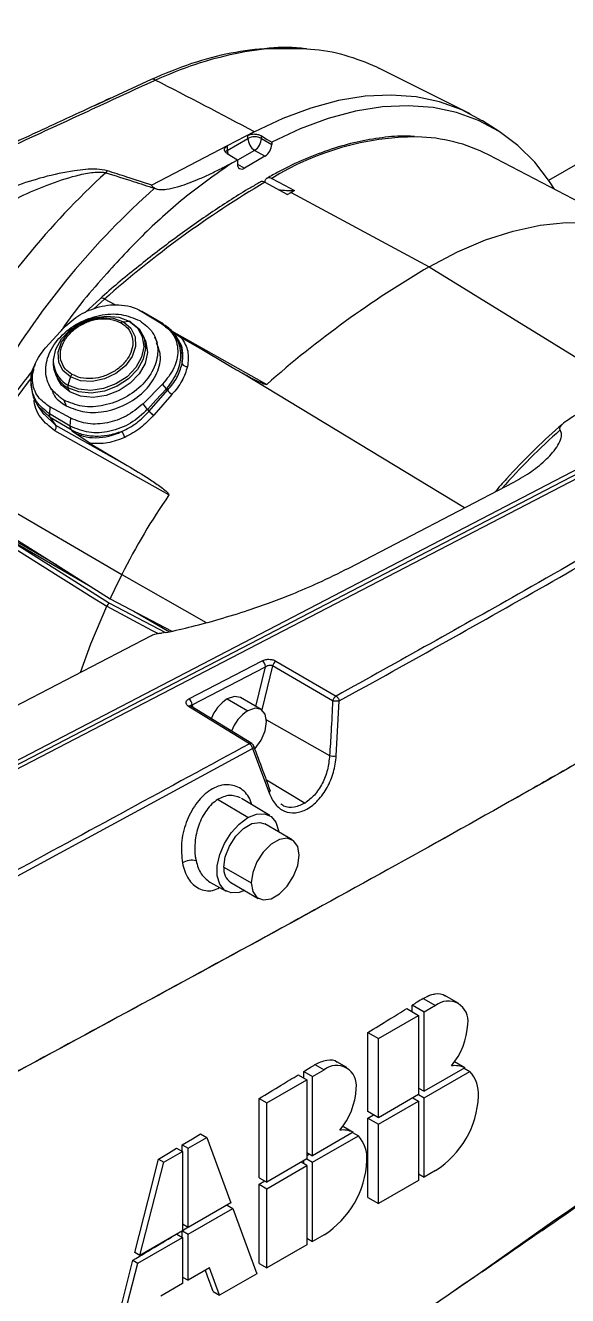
# Model space of a CAD drawing. Header units: millimetres. Extents: x 126 to 938, y 244 to 707.
# Drawn here: x 317.08 to 319.88, y 583.58 to 590.15 of the extents above; entities that cross this region are included whole.
import ezdxf

# ---------------------------------------------------------------- set-up
doc = ezdxf.new("R2010")
doc.units = ezdxf.units.MM

msp = doc.modelspace()

# ---------------------------------------------------------------- linework, layer by layer
at = {"color": 7, "linetype": 'Continuous', "lineweight": 25}
for p, q in [((319.7873, 589.3453), (337.0355, 599.3024)), ((318.8971, 589.9327), (318.9098, 589.9254)), ((319.3808, 589.6889), (318.9099, 589.9256)), ((317.7338, 589.8666), (317.4396, 589.7304)), ((319.531, 589.5974), (319.4449, 589.6521)), ((318.2654, 589.5953), (318.1263, 589.5229)), ((318.1263, 589.5229), (317.7365, 589.3201)), ((318.1263, 589.5003), (318.2324, 589.5616)), ((318.1263, 589.5229), (318.1263, 589.5003)), ((318.2324, 589.5616), (318.2324, 589.5777)), ((318.3031, 589.5616), (318.3031, 589.5747)), ((318.3031, 589.5616), (318.3561, 589.531)), ((318.3561, 589.5419), (318.3561, 589.531)), ((318.1794, 589.4499), (318.1263, 589.4827)), ((318.1794, 589.4499), (318.1502, 589.4348)), ((318.2677, 589.5003), (318.1794, 589.4493)), ((318.1794, 589.4499), (318.1794, 589.4289)), ((318.3208, 589.4697), (318.2147, 589.4085)), ((318.3208, 589.4697), (318.2677, 589.5003)), ((320.3278, 589.0325), (319.4757, 589.477)), ((318.1794, 589.4289), (318.2147, 589.4085)), ((318.3204, 589.3351), (318.4382, 589.2719)), ((318.456, 589.2821), (319.1701, 588.8986)), ((319.1701, 588.8986), (320.1883, 588.2697)), ((317.4698, 588.7329), (317.3919, 588.6615)), ((317.4366, 588.6805), (317.4924, 588.7312)), ((317.5472, 588.7012), (317.4924, 588.7312)), ((317.6815, 588.6689), (317.786, 588.606)), ((317.6815, 588.6689), (317.7896, 588.605)), ((317.7944, 588.6029), (317.684, 588.6682)), ((317.5893, 588.6142), (317.6199, 588.6169)), ((317.7896, 588.605), (317.786, 588.606)), ((317.7896, 588.605), (317.7898, 588.6049)), ((317.1862, 588.4794), (317.2829, 588.5839)), ((317.7016, 588.5202), (317.6919, 588.5424)), ((317.7656, 588.505), (317.7524, 588.5352)), ((317.8066, 588.5873), (317.8905, 588.532)), ((317.8615, 588.541), (317.8578, 588.5431)), ((317.8677, 588.5322), (317.861, 588.5418)), ((317.1338, 588.3966), (317.1294, 588.3855)), ((317.2386, 588.3436), (317.2483, 588.3214)), ((319.3515, 587.6525), (318.203, 588.3482)), ((317.2029, 588.2943), (317.2161, 588.2641)), ((317.3127, 588.2514), (317.303, 588.2736)), ((317.3161, 588.3291), (317.3031, 588.2862)), ((317.7919, 588.2924), (317.691, 588.1903)), ((317.8116, 588.2682), (317.7919, 588.2924)), ((320.6368, 588.218), (314.899, 585.2323)), ((320.6527, 588.2031), (314.9148, 585.2175)), ((317.2809, 588.2095), (317.2942, 588.1793)), ((317.7224, 588.1526), (317.8178, 588.2601)), ((317.84, 588.239), (317.7463, 588.1319)), ((314.9373, 585.2111), (320.6515, 588.1798)), ((317.2113, 588.1196), (317.1477, 588.1806)), ((317.1494, 588.176), (317.1778, 588.1357)), ((317.1794, 588.1372), (317.239, 588.0804)), ((317.2093, 588.1747), (317.2071, 588.1387)), ((317.315, 588.0749), (317.2075, 588.1385)), ((317.3176, 588.1155), (317.2093, 588.1747)), ((317.7143, 588.1617), (317.691, 588.1903)), ((317.7218, 588.1519), (317.7143, 588.1617)), ((317.2115, 588.1195), (317.239, 588.0804)), ((317.3192, 588.0558), (317.2115, 588.1195)), ((317.239, 588.0804), (317.6097, 587.872)), ((317.315, 588.0749), (317.3176, 588.1155)), ((317.3195, 588.0556), (317.3192, 588.0558)), ((317.3195, 588.0556), (317.3258, 588.0466)), ((317.4181, 587.9854), (317.3258, 588.0466)), ((317.4181, 587.9854), (317.6097, 587.872)), ((316.7719, 587.7806), (317.5815, 587.3085)), ((318.754, 587.3416), (319.6069, 587.7854)), ((316.9498, 587.5188), (317.4093, 587.2535)), ((317.2473, 587.3555), (316.9623, 587.52)), ((317.5815, 587.3085), (318.0176, 587.0592)), ((317.5175, 587.1607), (317.8063, 587.0077)), ((317.521, 587.1831), (317.8392, 587.0147)), ((317.6429, 587.1186), (317.8276, 587.012)), ((314.6455, 585.3856), (317.7345, 586.9929)), ((317.812, 587.0083), (317.7871, 587.0055)), ((317.9282, 586.6659), (318.3067, 586.8625)), ((317.9447, 586.635), (318.3232, 586.8316)), ((318.2739, 586.6266), (318.3232, 586.8316)), ((318.3601, 586.8363), (318.3053, 586.6082)), ((318.6705, 586.6552), (318.3601, 586.8363)), ((318.3778, 586.8607), (318.6882, 586.6795)), ((317.9265, 586.6262), (317.9248, 586.6273)), ((318.2407, 586.4334), (317.9265, 586.6262)), ((317.9384, 586.6268), (317.9377, 586.6273)), ((318.2526, 586.434), (317.9384, 586.6268)), ((317.9447, 586.635), (317.9476, 586.6212)), ((318.1263, 586.6654), (318.2324, 586.6041)), ((318.3011, 586.6109), (318.1951, 586.6722)), ((318.6894, 586.3709), (318.7048, 586.6543)), ((318.3293, 586.5564), (318.6549, 586.3726)), ((318.253, 586.4338), (318.2526, 586.434)), ((316.0089, 585.1896), (318.2573, 586.4084)), ((318.2573, 586.4084), (318.342, 586.1795)), ((318.3283, 586.2466), (318.5284, 586.127)), ((318.2324, 586.0514), (318.0758, 586.1449)), ((318.3465, 586.0617), (318.2001, 586.1504)), ((318.4613, 585.9372), (318.3199, 586.0189)), ((317.9632, 585.8365), (317.9649, 585.8282)), ((318.1086, 585.7959), (318.2501, 585.7142)), ((318.0355, 585.7183), (318.1211, 585.6713)), ((318.1449, 585.7157), (318.2863, 585.6341)), ((319.1392, 585.1173), (319.2024, 585.0808)), ((319.32, 585.0924), (319.2511, 585.1322)), ((319.0533, 585.0645), (319.1137, 585.0296)), ((319.0819, 585.0479), (319.0819, 585.0821)), ((319.1433, 585.0466), (319.0819, 585.0821)), ((319.2024, 585.0808), (319.1433, 585.0466)), ((318.9069, 584.9101), (319.1137, 585.0296)), ((319.1137, 585.0296), (319.1137, 584.62)), ((319.1433, 584.6371), (319.1433, 585.0466)), ((318.8525, 584.5319), (318.8525, 584.9415)), ((318.8525, 584.9415), (318.9069, 584.9101)), ((318.9069, 584.5006), (318.9069, 584.9101)), ((318.7436, 584.7597), (318.6924, 584.7893)), ((319.3531, 584.7582), (319.2996, 584.7891)), ((318.4929, 584.7225), (318.5374, 584.6969)), ((318.5217, 584.7059), (318.5217, 584.74)), ((318.5217, 584.74), (318.5669, 584.7139)), ((318.5669, 584.7139), (318.6261, 584.748)), ((318.5793, 584.775), (318.6261, 584.748)), ((319.3531, 584.7582), (319.1433, 584.6371)), ((319.1433, 584.6029), (319.3798, 584.7394)), ((319.3502, 584.7565), (319.3798, 584.7394)), ((318.3305, 584.5774), (318.5374, 584.6969)), ((318.5374, 584.6969), (318.5374, 584.2873)), ((318.5669, 584.3043), (318.5669, 584.7139)), ((318.2909, 584.1907), (318.2909, 584.6002)), ((318.2909, 584.6002), (318.3305, 584.5774)), ((319.1137, 584.62), (318.9069, 584.5006)), ((319.0842, 584.6029), (319.1137, 584.5859)), ((319.1137, 584.6541), (319.1433, 584.6371)), ((319.1137, 584.62), (319.1433, 584.6029)), ((319.1433, 584.1934), (319.1433, 584.6029)), ((318.3305, 584.1678), (318.3305, 584.5774)), ((318.9069, 584.5006), (318.8525, 584.5319)), ((318.9069, 584.4664), (319.1137, 584.5859)), ((319.1137, 584.5859), (319.1137, 584.1763)), ((318.8525, 584.4978), (318.8812, 584.5154)), ((318.8525, 584.0882), (318.8525, 584.4978)), ((318.8525, 584.4978), (318.9069, 584.4664)), ((318.9069, 584.0569), (318.9069, 584.4664)), ((317.9241, 584.3428), (318.0201, 584.3983)), ((317.9874, 584.4171), (318.0201, 584.3983)), ((318.0201, 584.3983), (318.1443, 584.0603)), ((318.7768, 584.4255), (318.5669, 584.3043)), ((318.5669, 584.2702), (318.8034, 584.4067)), ((318.7261, 584.4547), (318.7768, 584.4255)), ((318.7738, 584.4238), (318.8034, 584.4067)), ((317.8644, 584.3431), (317.8945, 584.3257)), ((317.8934, 584.3264), (317.8934, 584.3605)), ((317.8934, 584.3605), (317.9241, 584.3428)), ((317.9241, 583.9332), (317.9241, 584.3428)), ((317.6743, 583.789), (317.7985, 584.2703)), ((317.7703, 584.2865), (317.7985, 584.2703)), ((317.7985, 584.2703), (317.8945, 584.3257)), ((317.8945, 584.3257), (317.8945, 583.9162)), ((318.5374, 584.2873), (318.3305, 584.1678)), ((318.5374, 584.2532), (318.5078, 584.2702)), ((318.5217, 584.2622), (318.5217, 584.2782)), ((318.5374, 584.3214), (318.5669, 584.3043)), ((318.5374, 584.3059), (318.5505, 584.3138)), ((318.5374, 584.2873), (318.5669, 584.2702)), ((318.5669, 583.8606), (318.5669, 584.2702)), ((318.3305, 584.1337), (318.5374, 584.2532)), ((318.5374, 584.2532), (318.5374, 583.8436)), ((319.1137, 584.2104), (319.1433, 584.1934)), ((319.2024, 584.2275), (319.1433, 584.1934)), ((318.2909, 584.1907), (318.3305, 584.1678)), ((318.2909, 584.1565), (318.3198, 584.174)), ((318.2909, 583.747), (318.2909, 584.1565)), ((318.2909, 584.1565), (318.3305, 584.1337)), ((318.3305, 583.7241), (318.3305, 584.1337)), ((319.1137, 584.1763), (318.9069, 584.0569)), ((318.8525, 584.0882), (318.9069, 584.0569)), ((318.1443, 584.0603), (317.9241, 583.9332)), ((317.9241, 583.8991), (318.1546, 584.0322)), ((318.1251, 584.0492), (318.1546, 584.0322)), ((318.1546, 584.0322), (318.2788, 583.6943)), ((317.9241, 583.9332), (317.8945, 583.9503)), ((317.8945, 583.9175), (317.9223, 583.9342)), ((317.664, 583.7489), (317.8945, 583.882)), ((317.8945, 583.9162), (317.6743, 583.789)), ((317.865, 583.8991), (317.8945, 583.882)), ((317.8934, 583.8827), (317.8934, 583.9155)), ((317.8945, 583.9162), (317.9241, 583.8991)), ((317.8945, 583.882), (317.8945, 583.6431)), ((317.9241, 583.6602), (317.9241, 583.8991)), ((318.5374, 583.8777), (318.5669, 583.8606)), ((318.6261, 583.8948), (318.5669, 583.8606)), ((317.6743, 583.789), (317.6486, 583.8039)), ((318.5374, 583.8436), (318.3305, 583.7241)), ((317.5398, 583.2677), (317.664, 583.7489)), ((317.6385, 583.7637), (317.664, 583.7489)), ((318.2909, 583.747), (318.3305, 583.7241)), ((317.8945, 583.6772), (317.9241, 583.6602)), ((318.0349, 583.7242), (317.9241, 583.6602)), ((318.0866, 583.5834), (318.0349, 583.7242)), ((318.2788, 583.6943), (318.0866, 583.5834)), ((317.8945, 583.6431), (317.7837, 583.5791)), ((318.0525, 583.6031), (318.0866, 583.5834))]:
    msp.add_line(p, q, dxfattribs=at)
at = {"color": 7, "linetype": 'Continuous', "lineweight": 25, "flags": 128}
for points in [[(319.4449, 589.6521), (319.4438, 589.6528), (319.3377, 589.7097), (319.2233, 589.751), (319.1015, 589.7765), (318.9732, 589.7861), (318.8393, 589.7796), (318.7006, 589.7571), (318.5582, 589.7188), (318.4132, 589.6649), (318.2664, 589.5958)], [(319.817, 589.299), (319.7916, 589.3389), (319.7147, 589.4393), (319.6275, 589.5257), (319.5307, 589.5976), (319.4249, 589.6544), (319.3108, 589.6958), (319.1894, 589.7214), (319.0613, 589.731), (318.9277, 589.7247), (318.7893, 589.7024), (318.6473, 589.6643), (318.5025, 589.6107), (318.3561, 589.5419)], [(318.3031, 589.5747), (318.3328, 589.5563), (318.3561, 589.5419)], [(318.1263, 589.5003), (318.1201, 589.496), (318.1162, 589.4919)], [(318.3557, 589.3555), (318.4217, 589.3201), (318.4735, 589.2923)], [(319.1701, 588.8986), (319.316, 588.9755), (319.4607, 589.0371), (319.6032, 589.083), (319.7425, 589.1129), (319.8775, 589.1265), (320.0071, 589.1238), (320.1303, 589.1047), (320.2464, 589.0693), (320.3542, 589.0181)], [(317.4924, 588.7312), (317.4859, 588.7342), (317.4801, 588.7358), (317.475, 588.736), (317.471, 588.7347), (317.4693, 588.7335)], [(317.2299, 588.3907), (317.2286, 588.4178), (317.2403, 588.4726), (317.2698, 588.5256), (317.3149, 588.5727), (317.3719, 588.61), (317.4361, 588.6344), (317.5024, 588.644), (317.5654, 588.638), (317.6199, 588.6169)], [(317.3161, 588.3291), (317.2772, 588.3623), (317.2556, 588.4063), (317.2532, 588.4567), (317.2703, 588.5085), (317.3053, 588.5567), (317.3548, 588.5966), (317.4138, 588.6243), (317.4766, 588.637), (317.5371, 588.6336), (317.5893, 588.6142)], [(317.6275, 588.6124), (317.6702, 588.5771), (317.6964, 588.5309), (317.7038, 588.4776), (317.6918, 588.4215), (317.6616, 588.3671), (317.6154, 588.3189), (317.557, 588.2807), (317.4912, 588.2557), (317.4234, 588.2459), (317.3589, 588.252), (317.303, 588.2736)], [(317.6199, 588.6169), (317.6616, 588.5824), (317.6871, 588.5373), (317.6944, 588.4853), (317.6827, 588.4305), (317.6532, 588.3774), (317.6081, 588.3304), (317.5511, 588.2931), (317.4869, 588.2687), (317.4206, 588.2591), (317.3576, 588.2651), (317.3031, 588.2862)], [(317.5893, 588.6142), (317.6281, 588.581), (317.6498, 588.537), (317.6522, 588.4867), (317.635, 588.4348), (317.6, 588.3866), (317.5506, 588.3467), (317.4916, 588.319), (317.4288, 588.3063), (317.3683, 588.3098), (317.3161, 588.3291)], [(317.8373, 588.5675), (318.0709, 588.4363), (318.3303, 588.2906)], [(318.1279, 588.3914), (317.995, 588.4701), (317.8905, 588.532)], [(317.7016, 588.5202), (317.7061, 588.5087), (317.7135, 588.4554), (317.7016, 588.3993), (317.6713, 588.3449), (317.6251, 588.2967), (317.5668, 588.2586), (317.501, 588.2335), (317.4331, 588.2237), (317.3686, 588.2298), (317.3127, 588.2514)], [(317.3127, 588.2514), (317.27, 588.2868), (317.2483, 588.3214)], [(317.8116, 588.2682), (317.7576, 588.2091), (317.7151, 588.1626)], [(317.7143, 588.1617), (317.7148, 588.1622), (317.7151, 588.1626)], [(317.8248, 587.7192), (317.4945, 587.9049), (317.235, 588.0508)], [(316.9359, 587.5515), (317.2635, 587.3452), (317.521, 587.1831)], [(316.934, 587.5017), (317.2524, 587.3013), (317.3359, 587.2488), (317.4193, 587.1963), (317.5031, 587.1436)], [(316.949, 587.5183), (317.2674, 587.318), (317.5175, 587.1607)], [(317.3682, 586.8023), (317.422, 586.9497), (317.5031, 587.1436)], [(317.5031, 587.1436), (317.6191, 587.0822), (317.7348, 587.0209), (317.7684, 587.0031)], [(318.1951, 586.6722), (318.1635, 586.6783), (318.1263, 586.6654)], [(318.268, 586.4079), (318.2696, 586.4096), (318.3011, 586.4522), (318.3222, 586.5008), (318.3296, 586.548), (318.3222, 586.5867), (318.3011, 586.6109), (318.2696, 586.6171), (318.2324, 586.6041)], [(318.3474, 586.1938), (318.3476, 586.1933), (318.3479, 586.1922)], [(318.216, 585.6747), (318.1875, 585.6647), (318.1462, 585.6627), (318.1119, 585.6772), (318.0874, 585.7071), (318.0746, 585.75), (318.0746, 585.8024), (318.0874, 585.8601), (318.1119, 585.9183), (318.1462, 585.9724), (318.1875, 586.018), (318.2324, 586.0514)], [(318.2324, 586.0514), (318.2773, 586.0698), (318.3186, 586.0719), (318.3529, 586.0574), (318.3774, 586.0275), (318.3902, 585.9846), (318.3909, 585.9778)], [(318.1086, 585.7959), (318.1161, 585.849), (318.1376, 585.9044), (318.1705, 585.9553), (318.2109, 585.9956), (318.2539, 586.0204), (318.2943, 586.0268), (318.3199, 586.0189)], [(318.4976, 585.8571), (318.4901, 585.9017), (318.4686, 585.9322), (318.4357, 585.9451), (318.3953, 585.9388), (318.3523, 585.914), (318.3119, 585.8737), (318.279, 585.8228), (318.2575, 585.7674), (318.2501, 585.7142)], [(318.2501, 585.7142), (318.2575, 585.6697), (318.279, 585.6391), (318.3119, 585.6262), (318.3523, 585.6325), (318.3953, 585.6573), (318.4357, 585.6976), (318.4686, 585.7485), (318.4901, 585.8039), (318.4976, 585.8571)], [(317.8934, 584.3605), (317.9461, 584.3922), (317.9874, 584.4171)], [(317.7703, 584.2865), (317.823, 584.3182), (317.8644, 584.3431)], [(317.6486, 583.8039), (317.7168, 584.0742), (317.7703, 584.2865)], [(317.5167, 583.2811), (317.5849, 583.5513), (317.6385, 583.7637)], [(318.0525, 583.6031), (318.0242, 583.6815), (318.0133, 583.7117)]]:
    msp.add_lwpolyline(points, dxfattribs=at)
at = {"color": 7, "linetype": 'Continuous', "lineweight": 25}
for centre, radius, start, end in [((301.7411, 558.6065), 35.1201, 61.93086, 62.87443), ((319.2943, 587.6192), 2.2279, 117.50461, 118.46631), ((318.2677, 589.4934), 0.0768, 62.60205, 117.39795), ((318.3091, 589.5651), 0.0768, 182.60467, 237.4006), ((318.2264, 589.5651), 0.0768, 302.59992, 357.39585), ((318.2794, 589.5344), 0.0768, 302.60716, 357.39344), ((319.1125, 588.1262), 1.4436, 90.18211, 121.61749), ((319.0903, 588.7246), 0.8454, 62.87464, 88.80306), ((318.1907, 589.5016), 0.0644, 181.09828, 199.11233), ((320.2885, 586.3453), 4.1258, 132.54834, 149.13251), ((317.5417, 589.3551), 0.0523, 131.39427, 145.54106), ((318.2009, 589.4254), 0.0218, 170.77918, 309.20091), ((321.0245, 584.7587), 5.3156, 120.57813, 131.64121), ((320.4522, 586.2554), 4.0737, 131.54663, 149.18321), ((318.4616, 589.7656), 0.4735, 261.37096, 271.44292), ((321.861, 584.2978), 5.33, 120.32238, 131.4854), ((317.5924, 588.5962), 0.0183, 99.68173, 139.44717), ((317.6208, 588.6097), 0.00725, 21.57941, 96.67858), ((317.7856, 588.5896), 0.0159, 33.33659, 74.5325), ((317.3743, 588.4032), 0.1479, 165.51112, 241.16544), ((317.371, 588.4116), 0.1426, 188.41931, 241.54587), ((317.3482, 588.3191), 0.0337, 136.57631, 162.86586), ((317.9191, 588.4153), 0.0329, 215.62656, 272.48858), ((319.7653, 586.2785), 3.3492, 142.2572, 153.35176), ((317.3207, 588.2798), 0.0187, 159.99025, 199.15278), ((317.7284, 588.1973), 0.1101, 35.21595, 40.53109), ((317.8803, 588.3031), 0.075, 214.39977, 237.94431), ((317.2381, 588.1351), 0.0308, 173.58444, 210.37929), ((317.6388, 588.0994), 0.0991, 32.47828, 39.62425), ((317.7906, 588.2073), 0.0875, 218.73066, 239.54267), ((317.2137, 588.0688), 0.0279, 319.94845, 24.50159), ((317.3461, 588.0714), 0.031, 173.9106, 210.70248), ((317.4806, 587.9781), 0.1225, 18.49552, 34.39114), ((322.3431, 585.2705), 3.7403, 131.8753, 138.40186), ((320.6665, 585.7578), 3.4529, 145.3856, 153.31368), ((321.3013, 585.4385), 4.1634, 153.31077, 155.22613), ((318.2862, 586.8318), 0.037, 359.76424, 56.36253), ((318.3987, 586.8269), 0.0397, 121.69731, 166.25315), ((317.9312, 586.6161), 0.0129, 60.39372, 119.71313), ((317.933, 586.6162), 0.0119, 62.99123, 122.7515), ((317.9077, 586.6351), 0.037, 359.76337, 56.36556), ((318.242, 586.4862), 0.2132, 122.85149, 158.99109), ((318.7091, 586.6457), 0.0397, 121.68703, 166.25009), ((318.3483, 586.4247), 0.2136, 122.86659, 159.83762), ((318.2472, 586.423), 0.0122, 63.73974, 121.94565), ((318.6764, 586.4558), 0.0859, 255.57065, 278.74802), ((318.3333, 586.1912), 0.0146, 306.49609, 3.95913), ((317.9421, 585.7418), 0.0894, 75.20511, 122.26139), ((318.1912, 585.785), 0.0833, 172.47933, 236.20883), ((319.2673, 585.0012), 0.1027, 350.78408, 129.20481), ((319.0076, 585.0015), 0.3615, 319.87654, 357.33957), ((318.691, 584.6685), 0.1027, 350.78618, 129.2027), ((319.3012, 584.6479), 0.1219, 64.795, 98.11267), ((319.2497, 584.6227), 0.1748, 356.30128, 41.90819), ((318.4312, 584.6688), 0.3615, 319.87894, 357.33824), ((318.9428, 584.6333), 0.4818, 302.60477, 357.39479), ((318.7249, 584.3153), 0.1218, 64.77835, 98.12933), ((318.6734, 584.29), 0.1747, 356.29979, 41.91134), ((318.3664, 584.3006), 0.4818, 302.60615, 357.39418)]:
    msp.add_arc(centre, radius, start, end, dxfattribs=at)
for points, knots in [([(318.5357, 590.0243), (318.5342, 590.0246), (318.4708, 590.036), (318.3384, 590.0299), (318.1409, 590.0062), (317.9361, 589.9514), (317.8026, 589.8954), (317.7338, 589.8666)], [0, 0, 0, 0, 0.005561, 0.23379, 0.474763, 0.729153, 1, 1, 1, 1]), ([(317.7539, 589.8637), (317.8231, 589.893), (317.9572, 589.9498), (318.163, 590.0022), (318.313, 590.0284), (318.3936, 590.0264), (318.4074, 590.026)], [0, 0, 0, 0, 0.331884, 0.643486, 0.938763, 1, 1, 1, 1]), ([(318.4074, 590.026), (318.4568, 590.0268), (318.5666, 590.0284), (318.7335, 589.999), (318.8433, 589.9545), (318.8971, 589.9327)], [0, 0, 0, 0, 0.294389, 0.654332, 1, 1, 1, 1]), ([(314.0896, 588.1773), (314.7351, 588.4743), (315.6688, 588.9038), (316.8909, 589.4646), (317.4663, 589.7308), (317.7539, 589.8637)], [0, 0, 0, 0, 0.528452, 0.764401, 1, 1, 1, 1]), ([(317.7539, 589.8637), (317.7504, 589.8655), (317.744, 589.8688), (317.737, 589.8673), (317.7338, 589.8666)], [0, 0, 0, 0, 0.543484, 1, 1, 1, 1]), ([(317.5236, 589.7702), (317.4687, 589.7448), (317.371, 589.6996), (317.2406, 589.6387), (317.1336, 589.5892), (317.039, 589.5453), (316.947, 589.5027), (316.7444, 589.4091), (316.3181, 589.2132), (315.5986, 588.8832), (314.8808, 588.5532), (314.39, 588.3275), (314.2034, 588.2416), (314.1575, 588.2204), (314.1385, 588.2117)], [0, 0, 0, 0, 0.048682, 0.0866652, 0.1158353, 0.1435901, 0.1706891, 0.197386, 0.3233223, 0.5483001, 0.8346219, 0.9593205, 0.9832134, 1, 1, 1, 1]), ([(318.2324, 589.5777), (318.2377, 589.5799), (318.249, 589.5845), (318.2678, 589.5853), (318.2866, 589.5827), (318.2978, 589.5773), (318.3031, 589.5747)], [0, 0, 0, 0, 0.234042, 0.495168, 0.758446, 1, 1, 1, 1]), ([(318.2664, 589.5958), (318.2662, 589.5957), (318.2659, 589.5955), (318.2656, 589.5954), (318.2654, 589.5953)], [0, 0, 0, 0, 0.5587002, 1, 1, 1, 1]), ([(318.1263, 589.4827), (318.122, 589.4858), (318.114, 589.4915), (318.1102, 589.5057), (318.1164, 589.5169), (318.1229, 589.5208), (318.1263, 589.5229)], [0, 0, 0, 0, 0.303138, 0.562172, 0.768764, 1, 1, 1, 1]), ([(319.0938, 589.5718), (319.0802, 589.5727), (319.0246, 589.5763), (318.9248, 589.5671), (318.7943, 589.5448), (318.6607, 589.5072), (318.5254, 589.4553), (318.4149, 589.4042), (318.3517, 589.3672), (318.3321, 589.3558)], [0, 0, 0, 0, 0.0509176, 0.2084045, 0.3731103, 0.5456425, 0.7262983, 0.9151089, 1, 1, 1, 1]), ([(317.5071, 589.3944), (317.4886, 589.398), (317.4511, 589.4052), (317.3939, 589.4018), (317.3016, 589.3913), (317.1794, 589.3636), (317.032, 589.3182), (316.9421, 589.2762), (316.8986, 589.2559)], [0, 0, 0, 0, 0.088876, 0.180451, 0.270057, 0.5297, 0.772825, 1, 1, 1, 1]), ([(316.934, 589.1927), (316.9751, 589.2164), (317.0595, 589.2651), (317.1978, 589.3236), (317.3202, 589.3647), (317.4104, 589.3844), (317.456, 589.3886), (317.4811, 589.3882), (317.4929, 589.3859), (317.4985, 589.3848)], [0, 0, 0, 0, 0.2353332, 0.4836893, 0.7440583, 0.8757203, 0.9405993, 0.9715048, 1, 1, 1, 1]), ([(318.1502, 589.4348), (318.0757, 589.3826), (317.9222, 589.2752), (317.7066, 589.0828), (317.4876, 588.8504), (317.3393, 588.6761), (317.2692, 588.5702), (317.2665, 588.5663)], [0, 0, 0, 0, 0.218851, 0.4512208, 0.6941134, 0.9885784, 1, 1, 1, 1]), ([(317.4985, 589.3848), (317.5456, 589.3698), (317.6296, 589.3432), (317.7135, 589.3161), (317.7505, 589.3042)], [0, 0, 0, 0, 0.559817, 1, 1, 1, 1]), ([(317.7365, 589.3201), (317.6937, 589.334), (317.6173, 589.359), (317.5407, 589.3836), (317.5071, 589.3944)], [0, 0, 0, 0, 0.560175, 1, 1, 1, 1]), ([(317.7517, 589.3043), (317.7536, 589.3034), (317.7576, 589.3014), (317.7674, 589.2987), (317.7802, 589.2974), (317.7962, 589.2976), (317.8256, 589.3006), (317.866, 589.31), (317.9182, 589.3271), (317.9717, 589.3482), (318.0291, 589.3739), (318.0893, 589.4033), (318.1296, 589.4241), (318.1502, 589.4348)], [0, 0, 0, 0, 0.014716, 0.031298, 0.071092, 0.104828, 0.143326, 0.278386, 0.395158, 0.529145, 0.681798, 0.836977, 1, 1, 1, 1]), ([(318.2965, 589.3356), (318.2794, 589.326), (318.1958, 589.2791), (318.0497, 589.1837), (317.8568, 589.0493), (317.6669, 588.9014), (317.5374, 588.7954), (317.4733, 588.7367), (317.4697, 588.7334)], [0, 0, 0, 0, 0.057364, 0.280953, 0.51042, 0.74547, 0.985751, 1, 1, 1, 1]), ([(317.7517, 589.3043), (317.7477, 589.307), (317.742, 589.3107), (317.7362, 589.3156), (317.7353, 589.3181), (317.7354, 589.319), (317.7358, 589.3196), (317.7362, 589.3199), (317.7365, 589.3201)], [0, 0, 0, 0, 0.605605, 0.866997, 0.904421, 0.935313, 0.965249, 1, 1, 1, 1]), ([(318.3204, 589.3351), (318.3164, 589.3368), (318.3089, 589.34), (318.2986, 589.3397), (318.296, 589.3365), (318.2959, 589.3364)], [0, 0, 0, 0, 0.522268, 0.986037, 1, 1, 1, 1]), ([(318.3216, 589.3344), (318.3217, 589.3375), (318.322, 589.3433), (318.325, 589.3508), (318.3296, 589.3563), (318.3365, 589.3597), (318.3459, 589.36), (318.3523, 589.3571), (318.3557, 589.3555)], [0, 0, 0, 0, 0.181486, 0.339085, 0.468365, 0.592913, 0.779049, 1, 1, 1, 1]), ([(317.7505, 589.3042), (317.7507, 589.3042), (317.7511, 589.3043), (317.7515, 589.3043), (317.7517, 589.3043)], [0, 0, 0, 0, 0.560379, 1, 1, 1, 1]), ([(318.456, 589.2821), (318.4527, 589.2802), (318.4468, 589.2767), (318.4408, 589.2734), (318.4382, 589.2719)], [0, 0, 0, 0, 0.559038, 1, 1, 1, 1]), ([(318.4735, 589.2923), (318.4702, 589.2904), (318.4644, 589.2869), (318.4586, 589.2836), (318.456, 589.2821)], [0, 0, 0, 0, 0.5577267, 1, 1, 1, 1]), ([(317.2829, 588.5839), (317.3089, 588.6082), (317.3616, 588.6574), (317.43, 588.6801), (317.4647, 588.6916)], [0, 0, 0, 0, 0.493643, 1, 1, 1, 1]), ([(317.4647, 588.6916), (317.4841, 588.6956), (317.5222, 588.7034), (317.5819, 588.7026), (317.6341, 588.6915), (317.6673, 588.6779), (317.6802, 588.6699), (317.6815, 588.6691)], [0, 0, 0, 0, 0.265789, 0.521628, 0.796414, 0.978641, 1, 1, 1, 1]), ([(317.2809, 588.2095), (317.2562, 588.2282), (317.2074, 588.2651), (317.1806, 588.3587), (317.2017, 588.4556), (317.2633, 588.5436), (317.355, 588.612), (317.4634, 588.6512), (317.5763, 588.6601), (317.6427, 588.633), (317.6743, 588.6201)], [0, 0, 0, 0, 0.110459, 0.217479, 0.332551, 0.46106, 0.600199, 0.741995, 0.877345, 1, 1, 1, 1]), ([(317.3238, 588.3423), (317.3119, 588.3507), (317.2856, 588.3692), (317.2643, 588.4127), (317.2625, 588.4619), (317.2785, 588.5108), (317.3128, 588.5574), (317.3607, 588.5951), (317.415, 588.6198), (317.4737, 588.6317), (317.5302, 588.63), (317.5642, 588.6146), (317.5785, 588.6081)], [0, 0, 0, 0, 0.080859, 0.17857, 0.258015, 0.352468, 0.461396, 0.577883, 0.691156, 0.792151, 0.912666, 1, 1, 1, 1]), ([(317.6743, 588.6201), (317.6991, 588.6014), (317.7478, 588.5645), (317.7746, 588.4708), (317.7536, 588.374), (317.6919, 588.286), (317.6003, 588.2176), (317.4918, 588.1784), (317.3789, 588.1695), (317.3125, 588.1966), (317.2809, 588.2095)], [0, 0, 0, 0, 0.110459, 0.217479, 0.332551, 0.46106, 0.600199, 0.741997, 0.877345, 1, 1, 1, 1]), ([(317.5785, 588.6081), (317.5904, 588.5997), (317.6167, 588.5812), (317.638, 588.5377), (317.6398, 588.4885), (317.6237, 588.4396), (317.5895, 588.393), (317.5415, 588.3553), (317.4873, 588.3306), (317.4286, 588.3187), (317.372, 588.3204), (317.3381, 588.3358), (317.3238, 588.3423)], [0, 0, 0, 0, 0.080858, 0.178569, 0.258014, 0.352466, 0.461394, 0.577882, 0.691155, 0.792149, 0.912662, 1, 1, 1, 1]), ([(317.786, 588.606), (317.8074, 588.5897), (317.8411, 588.5638), (317.8656, 588.5105), (317.8747, 588.4497), (317.8559, 588.3682), (317.814, 588.3186), (317.7919, 588.2924)], [0, 0, 0, 0, 0.217485, 0.343352, 0.470974, 0.720441, 1, 1, 1, 1]), ([(317.7898, 588.6049), (317.8147, 588.5856), (317.8639, 588.5473), (317.8911, 588.4525), (317.8742, 588.3527), (317.8335, 588.2976), (317.8121, 588.2688)], [0, 0, 0, 0, 0.239092, 0.474293, 0.724402, 1, 1, 1, 1]), ([(317.8591, 588.5406), (317.8549, 588.5476), (317.8402, 588.5718), (317.816, 588.5873), (317.7989, 588.5983)], [0, 0, 0, 0, 0.288755, 1, 1, 1, 1]), ([(317.8658, 588.531), (317.8618, 588.5376), (317.8475, 588.5614), (317.8237, 588.5764), (317.8066, 588.5873)], [0, 0, 0, 0, 0.281458, 1, 1, 1, 1]), ([(317.8924, 588.3962), (317.8939, 588.4167), (317.8969, 588.4563), (317.8838, 588.5072), (317.8657, 588.5316), (317.8591, 588.5406)], [0, 0, 0, 0, 0.405336, 0.781338, 1, 1, 1, 1]), ([(317.8924, 588.3962), (317.895, 588.4147), (317.9, 588.4511), (317.8894, 588.4993), (317.8722, 588.5224), (317.8658, 588.531)], [0, 0, 0, 0, 0.395001, 0.774967, 1, 1, 1, 1]), ([(317.8905, 588.532), (317.9036, 588.5091), (317.93, 588.4626), (317.9237, 588.4094), (317.9205, 588.3824)], [0, 0, 0, 0, 0.493161, 1, 1, 1, 1]), ([(317.2093, 588.1747), (317.187, 588.1905), (317.1529, 588.2147), (317.1269, 588.2657), (317.1147, 588.3234), (317.1283, 588.4031), (317.1662, 588.453), (317.1862, 588.4794)], [0, 0, 0, 0, 0.2271893, 0.3470108, 0.4748789, 0.7226643, 1, 1, 1, 1]), ([(317.2942, 588.1793), (317.3257, 588.1664), (317.3921, 588.1393), (317.5051, 588.1482), (317.6134, 588.1873), (317.7055, 588.256), (317.7656, 588.3432), (317.7895, 588.4339), (317.7693, 588.4836), (317.7612, 588.5034)], [0, 0, 0, 0, 0.142773, 0.300321, 0.465377, 0.627338, 0.776925, 0.910871, 1, 1, 1, 1]), ([(317.127, 588.3713), (317.0972, 588.3335), (317.0314, 588.2499), (316.9383, 588.1135), (316.8471, 587.9637), (316.7865, 587.8562), (316.7588, 587.7977), (316.7562, 587.7922)], [0, 0, 0, 0, 0.209623, 0.463314, 0.718329, 0.973339, 1, 1, 1, 1]), ([(317.1253, 588.3623), (317.117, 588.3388), (317.1083, 588.3141), (317.1125, 588.2893), (317.1126, 588.2882)], [0, 0, 0, 0, 0.953634, 1, 1, 1, 1]), ([(317.2071, 588.1387), (317.1822, 588.158), (317.1328, 588.1964), (317.108, 588.2897), (317.1121, 588.3573), (317.1295, 588.3852), (317.1299, 588.3858)], [0, 0, 0, 0, 0.327057, 0.649012, 0.992839, 1, 1, 1, 1]), ([(317.8184, 588.2607), (317.8361, 588.2818), (317.8698, 588.3221), (317.8851, 588.3723), (317.8924, 588.3962)], [0, 0, 0, 0, 0.52377, 1, 1, 1, 1]), ([(317.9205, 588.3824), (317.9126, 588.3573), (317.8957, 588.3042), (317.8595, 588.2618), (317.8405, 588.2395)], [0, 0, 0, 0, 0.47442, 1, 1, 1, 1]), ([(318.203, 588.3482), (318.1889, 588.3561), (318.1637, 588.3703), (318.1388, 588.3849), (318.1279, 588.3914)], [0, 0, 0, 0, 0.561072, 1, 1, 1, 1]), ([(318.3303, 588.2906), (318.3302, 588.2905), (318.3299, 588.2903), (318.3293, 588.29), (318.3276, 588.2898), (318.3194, 588.2907), (318.3064, 588.296), (318.2907, 588.3027), (318.2767, 588.3094), (318.2478, 588.3237), (318.2232, 588.3371), (318.203, 588.3482)], [0, 0, 0, 0, 0.003177, 0.006695, 0.015192, 0.039408, 0.181214, 0.311118, 0.404544, 0.50956, 1, 1, 1, 1]), ([(317.1126, 588.2882), (317.1143, 588.2696), (317.118, 588.2291), (317.1388, 588.1941), (317.1501, 588.1751)], [0, 0, 0, 0, 0.4586134, 1, 1, 1, 1]), ([(317.8116, 588.2682), (317.8117, 588.2683), (317.8119, 588.2685), (317.812, 588.2687), (317.8121, 588.2688)], [0, 0, 0, 0, 0.556823, 1, 1, 1, 1]), ([(317.8178, 588.2601), (317.8168, 588.2616), (317.8148, 588.2644), (317.8126, 588.267), (317.8116, 588.2682)], [0, 0, 0, 0, 0.542457, 1, 1, 1, 1]), ([(317.235, 588.0508), (317.2092, 588.0714), (317.1567, 588.1132), (317.1257, 588.1824), (317.1297, 588.2164), (317.1297, 588.2166)], [0, 0, 0, 0, 0.4917046, 0.9983391, 1, 1, 1, 1]), ([(317.2205, 588.2657), (317.2226, 588.2575), (317.2323, 588.2194), (317.267, 588.1969), (317.2942, 588.1793)], [0, 0, 0, 0, 0.216058, 1, 1, 1, 1]), ([(317.8178, 588.2601), (317.8179, 588.2602), (317.8181, 588.2604), (317.8183, 588.2606), (317.8184, 588.2607)], [0, 0, 0, 0, 0.561842, 1, 1, 1, 1]), ([(317.8178, 588.2601), (317.8192, 588.2583), (317.8222, 588.2542), (317.8277, 588.2485), (317.8336, 588.2432), (317.838, 588.2404), (317.84, 588.239)], [0, 0, 0, 0, 0.225203, 0.493222, 0.76496, 1, 1, 1, 1]), ([(317.8405, 588.2395), (317.8404, 588.2394), (317.8402, 588.2393), (317.8401, 588.2391), (317.84, 588.239)], [0, 0, 0, 0, 0.558241, 1, 1, 1, 1]), ([(317.2113, 588.1196), (317.2099, 588.1224), (317.207, 588.1284), (317.2071, 588.1351), (317.2071, 588.1387)], [0, 0, 0, 0, 0.45731, 1, 1, 1, 1]), ([(317.2075, 588.1385), (317.2074, 588.1386), (317.2073, 588.1386), (317.2072, 588.1387), (317.2071, 588.1387)], [0, 0, 0, 0, 0.559591, 1, 1, 1, 1]), ([(317.7143, 588.1617), (317.6863, 588.1359), (317.63, 588.084), (317.5227, 588.0445), (317.4119, 588.0344), (317.3465, 588.0617), (317.3153, 588.0747)], [0, 0, 0, 0, 0.259035, 0.520679, 0.770783, 1, 1, 1, 1]), ([(317.691, 588.1903), (317.6628, 588.167), (317.6082, 588.122), (317.5084, 588.089), (317.4076, 588.0804), (317.3468, 588.1041), (317.3176, 588.1155)], [0, 0, 0, 0, 0.268569, 0.520966, 0.769662, 1, 1, 1, 1]), ([(317.5817, 588.0473), (317.6081, 588.0609), (317.6607, 588.088), (317.7015, 588.1307), (317.7218, 588.1519)], [0, 0, 0, 0, 0.503618, 1, 1, 1, 1]), ([(317.7218, 588.1519), (317.7219, 588.152), (317.7221, 588.1523), (317.7223, 588.1525), (317.7224, 588.1526)], [0, 0, 0, 0, 0.559987, 1, 1, 1, 1]), ([(317.7218, 588.1519), (317.7235, 588.1499), (317.7272, 588.1454), (317.7335, 588.1398), (317.7397, 588.1348), (317.7437, 588.1323), (317.7456, 588.1311)], [0, 0, 0, 0, 0.247633, 0.553068, 0.793116, 1, 1, 1, 1]), ([(319.8464, 588.0555), (319.8456, 588.0575), (319.8438, 588.0621), (319.8517, 588.0829), (319.8776, 588.1023), (319.9048, 588.1206), (319.9263, 588.1331), (319.9375, 588.1391), (319.9447, 588.143)], [0, 0, 0, 0, 0.045542, 0.103764, 0.458747, 0.723277, 0.821602, 1, 1, 1, 1]), ([(317.2115, 588.1195), (317.2115, 588.1195), (317.2114, 588.1196), (317.2113, 588.1196), (317.2113, 588.1196)], [0, 0, 0, 0, 0.564057, 1, 1, 1, 1]), ([(317.3192, 588.0558), (317.3178, 588.0585), (317.3149, 588.0645), (317.315, 588.0712), (317.315, 588.0749)], [0, 0, 0, 0, 0.456601, 1, 1, 1, 1]), ([(317.315, 588.0749), (317.3151, 588.0748), (317.3152, 588.0748), (317.3153, 588.0747), (317.3153, 588.0747)], [0, 0, 0, 0, 0.561119, 1, 1, 1, 1]), ([(317.7456, 588.1311), (317.7241, 588.1081), (317.6808, 588.0618), (317.6249, 588.032), (317.5968, 588.0169)], [0, 0, 0, 0, 0.49677, 1, 1, 1, 1]), ([(317.7463, 588.1319), (317.7461, 588.1318), (317.7459, 588.1315), (317.7457, 588.1312), (317.7456, 588.1311)], [0, 0, 0, 0, 0.560153, 1, 1, 1, 1]), ([(319.8723, 588.0965), (319.8615, 588.0876), (319.8025, 588.0387), (319.7011, 587.9409), (319.5906, 587.8291), (319.5289, 587.7575), (319.509, 587.7344)], [0, 0, 0, 0, 0.08199, 0.447942, 0.82216, 1, 1, 1, 1]), ([(317.5817, 588.0473), (317.5571, 588.0391), (317.512, 588.0242), (317.4416, 588.02), (317.3767, 588.028), (317.3378, 588.0468), (317.3195, 588.0556)], [0, 0, 0, 0, 0.286032, 0.524145, 0.775997, 1, 1, 1, 1]), ([(317.3258, 588.0466), (317.3438, 588.0378), (317.382, 588.0193), (317.4478, 588.0126), (317.5074, 588.0205), (317.5519, 588.0341), (317.5736, 588.0437), (317.5817, 588.0473)], [0, 0, 0, 0, 0.224253, 0.476743, 0.732188, 0.899721, 1, 1, 1, 1]), ([(317.5968, 588.0169), (317.5673, 588.0053), (317.5098, 587.9827), (317.4481, 587.9845), (317.4181, 587.9854)], [0, 0, 0, 0, 0.513608, 1, 1, 1, 1]), ([(319.6069, 587.7854), (319.6383, 587.8033), (319.6985, 587.8377), (319.7755, 587.9018), (319.828, 587.9607), (319.8511, 588.0079), (319.855, 588.0367), (319.8491, 588.0496), (319.8464, 588.0555)], [0, 0, 0, 0, 0.281839, 0.541443, 0.78144, 0.89102, 0.950121, 1, 1, 1, 1]), ([(320.8737, 587.929), (320.6729, 587.8104), (320.2699, 587.5725), (319.5421, 587.1546), (319.0126, 586.86), (318.6882, 586.6795)], [0, 0, 0, 0, 0.277976, 0.557604, 1, 1, 1, 1]), ([(318.7048, 586.6543), (319.0736, 586.8589), (319.808, 587.2663), (320.5306, 587.6941), (320.8903, 587.9071)], [0, 0, 0, 0, 0.502211, 1, 1, 1, 1]), ([(317.6097, 587.872), (317.6477, 587.849), (317.7047, 587.8145), (317.769, 587.771), (317.8017, 587.7461), (317.8177, 587.7324), (317.8244, 587.724), (317.8253, 587.7211), (317.8252, 587.7199), (317.825, 587.7194), (317.8248, 587.7192)], [0, 0, 0, 0, 0.500527, 0.750037, 0.874583, 0.963383, 0.987004, 0.994353, 0.997283, 1, 1, 1, 1]), ([(321.7928, 585.4913), (321.819, 585.5469), (321.8712, 585.6578), (321.9363, 585.8289), (321.9907, 586.0004), (322.0325, 586.1706), (322.0619, 586.337), (322.0781, 586.4976), (322.0808, 586.6503), (322.071, 586.7931), (322.0472, 586.9243), (322.0106, 587.0422), (321.9614, 587.1456), (321.8998, 587.233), (321.8262, 587.3028), (321.7419, 587.3544), (321.6478, 587.3863), (321.5457, 587.3982), (321.4372, 587.391), (321.3234, 587.3647), (321.2061, 587.319), (321.0859, 587.2559), (320.9647, 587.1755), (320.8332, 587.0697), (320.6935, 586.9375), (320.5578, 586.7772), (320.408, 586.6353), (320.2544, 586.5156), (320.0935, 586.4251), (319.9382, 586.3358), (319.7828, 586.2469), (319.2332, 585.9344), (318.28, 585.4097), (316.9233, 584.6754), (316.0169, 584.1859), (315.5643, 583.9415)], [0, 0, 0, 0, 0.020104, 0.04006, 0.059823, 0.078903, 0.097323, 0.115026, 0.131619, 0.147206, 0.161767, 0.175114, 0.187475, 0.199036, 0.209872, 0.220425, 0.231105, 0.242104, 0.253816, 0.266506, 0.280141, 0.294876, 0.310793, 0.32762, 0.35002, 0.37356, 0.396215, 0.417404, 0.437018, 0.456486, 0.476009, 0.49556, 0.663191, 0.831785, 1, 1, 1, 1]), ([(321.7907, 585.4923), (321.8169, 585.5478), (321.8689, 585.6583), (321.9339, 585.829), (321.9881, 586), (322.0298, 586.1697), (322.0591, 586.3356), (322.0752, 586.4957), (322.078, 586.648), (322.0683, 586.7905), (322.0446, 586.9214), (322.0082, 587.0392), (321.9593, 587.1424), (321.8979, 587.2298), (321.8247, 587.2997), (321.7406, 587.3514), (321.6467, 587.3835), (321.5449, 587.3956), (321.4366, 587.3887), (321.323, 587.3626), (321.2059, 587.3171), (321.0859, 587.2543), (320.9648, 587.1741), (320.8444, 587.0774), (320.7246, 586.9665), (320.6124, 586.8407), (320.4974, 586.7169), (320.3754, 586.6087), (320.2523, 586.5154), (320.0005, 586.37), (319.3478, 585.9978), (318.28, 585.4089), (316.9232, 584.6746), (316.0169, 584.1848), (315.5643, 583.9401)], [0, 0, 0, 0, 0.02006, 0.039972, 0.05969, 0.078727, 0.097106, 0.114773, 0.131335, 0.146895, 0.161434, 0.174768, 0.187117, 0.19867, 0.209498, 0.220041, 0.230707, 0.241691, 0.253386, 0.266056, 0.279674, 0.294394, 0.310295, 0.32711, 0.344896, 0.36363, 0.382253, 0.400121, 0.416942, 0.432698, 0.495152, 0.662904, 0.831637, 1, 1, 1, 1]), ([(317.812, 587.0083), (317.856, 587.0183), (317.9476, 587.0391), (318.0884, 587.0775), (318.2251, 587.1198), (318.3505, 587.1637), (318.4715, 587.2104), (318.6058, 587.2675), (318.7018, 587.3155), (318.754, 587.3416)], [0, 0, 0, 0, 0.13526, 0.281119, 0.436791, 0.56346, 0.678818, 0.825207, 1, 1, 1, 1]), ([(317.5175, 587.1607), (317.5159, 587.1596), (317.5126, 587.1573), (317.5074, 587.1517), (317.5047, 587.1467), (317.5031, 587.1436)], [0, 0, 0, 0, 0.253409, 0.539363, 1, 1, 1, 1]), ([(317.7345, 586.9929), (317.7424, 586.9963), (317.7591, 587.0036), (317.7774, 587.0048), (317.7871, 587.0055)], [0, 0, 0, 0, 0.470888, 1, 1, 1, 1]), ([(318.3067, 586.8625), (318.3126, 586.8649), (318.3256, 586.8699), (318.3456, 586.8702), (318.3637, 586.8674), (318.3734, 586.8628), (318.3778, 586.8607)], [0, 0, 0, 0, 0.258342, 0.565558, 0.801237, 1, 1, 1, 1]), ([(318.3232, 586.8316), (318.3264, 586.8337), (318.3323, 586.8374), (318.3408, 586.8394), (318.3471, 586.8398), (318.352, 586.8393), (318.3564, 586.8383), (318.3589, 586.837), (318.3601, 586.8363)], [0, 0, 0, 0, 0.2933, 0.524442, 0.658051, 0.782556, 0.89661, 1, 1, 1, 1]), ([(317.9248, 586.6273), (317.921, 586.6304), (317.9138, 586.636), (317.9117, 586.6497), (317.9184, 586.6599), (317.9248, 586.6638), (317.9282, 586.6659)], [0, 0, 0, 0, 0.291417, 0.543563, 0.756672, 1, 1, 1, 1]), ([(317.9364, 586.6268), (317.9363, 586.6275), (317.936, 586.6294), (317.9389, 586.6333), (317.9424, 586.6343), (317.9447, 586.635)], [0, 0, 0, 0, 0.1583538, 0.4526527, 1, 1, 1, 1]), ([(318.6705, 586.6552), (318.6681, 586.6023), (318.6638, 586.5081), (318.6576, 586.414), (318.6549, 586.3726)], [0, 0, 0, 0, 0.560584, 1, 1, 1, 1]), ([(318.7048, 586.6543), (318.702, 586.6539), (318.6956, 586.653), (318.6864, 586.6531), (318.6777, 586.6538), (318.6727, 586.6547), (318.6705, 586.6552)], [0, 0, 0, 0, 0.247207, 0.560732, 0.80243, 1, 1, 1, 1]), ([(318.6882, 586.6795), (318.6904, 586.678), (318.6951, 586.6747), (318.6999, 586.6679), (318.7034, 586.661), (318.7044, 586.6564), (318.7048, 586.6543)], [0, 0, 0, 0, 0.256237, 0.552631, 0.78704, 1, 1, 1, 1]), ([(318.2407, 586.4334), (317.8214, 586.2053), (317.0724, 585.7979), (316.3227, 585.3917), (315.9927, 585.2129)], [0, 0, 0, 0, 0.559827, 1, 1, 1, 1]), ([(318.2573, 586.4084), (318.2566, 586.4111), (318.2552, 586.4169), (318.2509, 586.4241), (318.246, 586.4298), (318.2424, 586.4323), (318.2407, 586.4334)], [0, 0, 0, 0, 0.275971, 0.577178, 0.803104, 1, 1, 1, 1]), ([(318.2632, 586.4206), (318.2626, 586.4222), (318.2613, 586.4255), (318.258, 586.4298), (318.2551, 586.4326), (318.2531, 586.4336), (318.2529, 586.4337)], [0, 0, 0, 0, 0.296269, 0.618072, 0.952199, 1, 1, 1, 1]), ([(318.2626, 586.4206), (318.2629, 586.4197), (318.2638, 586.4171), (318.2612, 586.4126), (318.2587, 586.4098), (318.2573, 586.4084)], [0, 0, 0, 0, 0.1902374, 0.566385, 1, 1, 1, 1]), ([(318.3479, 586.1922), (318.3356, 586.2265), (318.3083, 586.3031), (318.2792, 586.3789), (318.2631, 586.4208)], [0, 0, 0, 0, 0.448386, 1, 1, 1, 1]), ([(318.342, 586.1795), (318.3513, 586.1588), (318.3688, 586.1202), (318.419, 586.0807), (318.4805, 586.0717), (318.5427, 586.0942), (318.5991, 586.1411), (318.6452, 586.2072), (318.6784, 586.2856), (318.6858, 586.3425), (318.6894, 586.3709)], [0, 0, 0, 0, 0.11747, 0.220503, 0.320243, 0.430426, 0.557691, 0.699968, 0.850244, 1, 1, 1, 1]), ([(318.6549, 586.3726), (318.6522, 586.3476), (318.6468, 586.2977), (318.6191, 586.2283), (318.5811, 586.1679), (318.5451, 586.14), (318.5284, 586.127)], [0, 0, 0, 0, 0.262372, 0.525081, 0.779152, 1, 1, 1, 1]), ([(318.2528, 586.1185), (318.2484, 586.1319), (318.2362, 586.1699), (318.1939, 586.2067), (318.1456, 586.222), (318.107, 586.2219), (318.0679, 586.2109), (318.0153, 586.1814), (317.9576, 586.1202), (317.9103, 586.0266), (317.8845, 585.9219), (317.8912, 585.8514), (317.8944, 585.8174)], [0, 0, 0, 0, 0.0608342, 0.1720083, 0.2247796, 0.2792459, 0.3370948, 0.3996688, 0.5394248, 0.6942082, 0.852388, 1, 1, 1, 1]), ([(318.1952, 586.1533), (318.1756, 586.1601), (318.1348, 586.1742), (318.096, 586.1549), (318.0758, 586.1449)], [0, 0, 0, 0, 0.480476, 1, 1, 1, 1]), ([(318.0758, 586.1449), (318.0659, 586.1377), (318.0448, 586.1223), (318.0091, 586.0794), (317.9751, 586.0132), (317.9578, 585.9342), (317.9575, 585.8774), (317.9611, 585.8484), (317.9627, 585.8396), (317.9632, 585.8365)], [0, 0, 0, 0, 0.1061621, 0.2265734, 0.4814497, 0.7460138, 0.9218588, 0.972501, 1, 1, 1, 1]), ([(318.5284, 586.127), (318.5105, 586.1182), (318.4764, 586.1015), (318.4274, 586.1031), (318.4083, 586.1186), (318.4034, 586.1226)], [0, 0, 0, 0, 0.451108, 0.857086, 1, 1, 1, 1]), ([(317.8944, 585.8174), (317.9022, 585.7886), (317.9166, 585.7358), (317.9753, 585.6791), (318.0417, 585.6672), (318.0749, 585.6842), (318.0867, 585.6902)], [0, 0, 0, 0, 0.323223, 0.594773, 0.855925, 1, 1, 1, 1]), ([(317.9649, 585.8282), (317.9716, 585.8041), (317.9839, 585.7599), (318.0194, 585.7314), (318.0356, 585.7184)], [0, 0, 0, 0, 0.545364, 1, 1, 1, 1]), ([(315.5643, 581.104), (316.1047, 581.4643), (317.1858, 582.185), (318.49, 583.0602), (319.4779, 583.7253), (319.9697, 584.0834), (320.3046, 584.2955), (320.4727, 584.3695), (320.6434, 584.3943), (320.8109, 584.441), (320.9767, 584.5263), (321.1506, 584.648), (321.3272, 584.8109), (321.4995, 585.0124), (321.6581, 585.241), (321.7461, 585.4077), (321.7907, 585.4923)], [0, 0, 0, 0, 0.252935, 0.505913, 0.611604, 0.716705, 0.742596, 0.765979, 0.787489, 0.80948, 0.833382, 0.859691, 0.891953, 0.926647, 0.962769, 1, 1, 1, 1]), ([(315.5643, 581.1028), (316.1045, 581.4634), (317.1851, 582.1846), (318.3336, 582.9499), (319.0045, 583.4063), (319.2048, 583.5428), (319.4046, 583.6792), (319.6038, 583.8157), (319.8022, 583.9528), (320.0003, 584.0886), (320.1877, 584.2263), (320.3681, 584.3243), (320.5342, 584.3818), (320.6885, 584.3984), (320.8391, 584.452), (320.9904, 584.532), (321.1551, 584.6489), (321.3279, 584.8081), (321.5007, 585.0101), (321.6597, 585.2392), (321.748, 585.4064), (321.7928, 585.4913)], [0, 0, 0, 0, 0.2528434, 0.5057268, 0.5372389, 0.568694, 0.6000864, 0.6314194, 0.6626991, 0.6939411, 0.7249549, 0.7531395, 0.7735431, 0.7928955, 0.8132606, 0.8352959, 0.8593657, 0.8916947, 0.9264666, 0.9626746, 1, 1, 1, 1]), ([(319.1392, 585.1173), (319.1285, 585.1107), (319.1094, 585.099), (319.0903, 585.0872), (319.0819, 585.0821)], [0, 0, 0, 0, 0.559962, 1, 1, 1, 1]), ([(319.1392, 585.1173), (319.152, 585.1243), (319.1716, 585.1349), (319.2099, 585.1432), (319.2396, 585.1428), (319.2529, 585.1311), (319.2529, 585.1311)], [0, 0, 0, 0, 0.362314, 0.555241, 0.999544, 1, 1, 1, 1]), ([(318.8525, 584.9415), (318.8903, 584.9646), (318.9573, 585.0056), (319.0242, 585.0466), (319.0533, 585.0645)], [0, 0, 0, 0, 0.56446, 1, 1, 1, 1]), ([(318.5793, 584.775), (318.5987, 584.7846), (318.6338, 584.8018), (318.6811, 584.8009), (318.6938, 584.7884), (318.6938, 584.7884)], [0, 0, 0, 0, 0.553229, 0.999572, 1, 1, 1, 1]), ([(318.2909, 584.6002), (318.3291, 584.6233), (318.3964, 584.664), (318.4637, 584.7048), (318.4929, 584.7225)], [0, 0, 0, 0, 0.566179, 1, 1, 1, 1]), ([(318.5217, 584.74), (318.5325, 584.7466), (318.5517, 584.7582), (318.5709, 584.7699), (318.5793, 584.775)], [0, 0, 0, 0, 0.560018, 1, 1, 1, 1]), ([(320.8887, 583.9782), (320.5289, 583.7219), (319.8059, 583.2069), (319.072, 582.7075), (318.7033, 582.4566)], [0, 0, 0, 0, 0.497607, 1, 1, 1, 1]), ([(317.6385, 583.7637), (317.6807, 583.789), (317.7473, 583.829), (317.814, 583.8691), (317.8384, 583.8838)], [0, 0, 0, 0, 0.632913, 1, 1, 1, 1])]:
    msp.add_open_spline(points, degree=3, knots=knots, dxfattribs=at)

doc.saveas('drawing.dxf')
